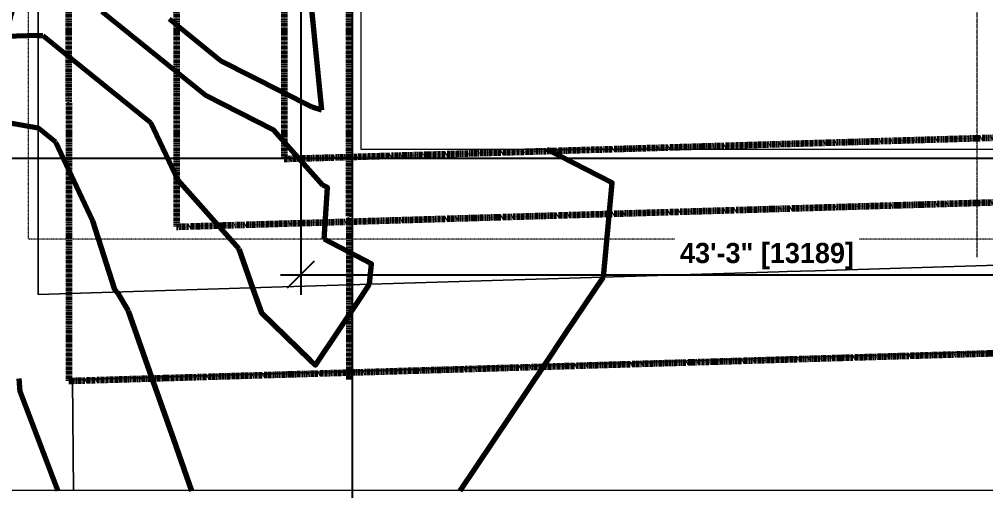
# Model space of a CAD drawing. Extents: x -4294 to -464, y 9706 to 12475.
# Drawn here: x -4015 to -3477, y 9706 to 9969 of the extents above; entities that cross this region are included whole.
import ezdxf

# ---------------------------------------------------------------- set-up
doc = ezdxf.new("R2010")
doc.units = 0
for name, pattern in [('Aligning Line 1_8_', [0.25, 0.125, -0.125]), ('Double Dash 3_8_', [1, 0.375, -0.125, 0.125, -0.125, 0.125, -0.125]), ('Grid Line 1_2_', [0.875, 0.5, -0.125, 0.125, -0.125])]:
    doc.linetypes.add(name, pattern=pattern)
for name, color, linetype, lineweight in [('0-1', 7, 'Continuous', 5), ('0-3', 147, 'Aligning Line 1_8_', 9), ('A-ANNO-DIMS', 211, 'Continuous', 9), ('C-PROP-LINE-1', 170, 'Double Dash 3_8_', 140), ('C-TOPO', 7, 'Continuous', 9), ('C-TOPO-MAJR-1', 130, 'Continuous', 70), ('G-ANNO-SYMB', 111, 'Aligning Line 1_8_', 9), ('G-ANNO-SYMB-1', 147, 'Aligning Line 1_8_', 9), ('S-GRID-1', 1, 'Grid Line 1_2_', 9)]:
    doc.layers.add(name, color=color, linetype=linetype, lineweight=lineweight)
doc.styles.add('Century Gothic_B', font='Gothicb.ttf', dxfattribs={"height": 11.25})
doc.dimstyles.new('OD__1__Tol__', dxfattribs={"dimscale": 12, "dimtxt": 11.746893, "dimasz": 1.25, "dimexe": 0.9375, "dimexo": 0.625, "dimgap": 0.15625, "dimtad": 1, "dimdec": 0, "dimzin": 3, "dimdsep": 46, "dimlunit": 4, "dimtxsty": 'Century Gothic_B', "dimblk1": 'OBLIQUE', "dimblk2": 'OBLIQUE', "dimsah": 1, "dimcen": 0.09, "dimdle": 0.9375, "dimazin": 0, "dimtfac": 1, "dimtdec": 4, "dimtix": 1, "dimtmove": 0, "dimatfit": 3, "dimfxl": 1, "dimtvp": 1, "dimtfill": 1, "dimfrac": 2, "dimtolj": 1, "dimtzin": 0, "dimarcsym": 2})

# ---------------------------------------------------------------- blocks, each defined once
blk = doc.blocks.new('CTR - 1st Phase - Unit Layouts_rvt-1-FLOOR PLAN - 2ND FLOOR')
at = {"layer": 'G-ANNO-SYMB-1'}
for p, q in [((-4009.53, 9846.28), (-4009.53, 12240.75)), ((-1813.52, 9846.28), (-4009.53, 9846.28))]:
    blk.add_line(p, q, dxfattribs=at)
blk = doc.blocks.new('CTR  - Topography_rvt-1-FLOOR PLAN - 2ND FLOOR')
at = {"layer": 'C-TOPO'}
for p, q in [((-4004.23, 10085.39), (-4004.23, 9967.28)), ((-4004.23, 9967.28), (-4004.23, 10085.39)), ((-3824.32, 9896.19), (-3824.32, 9979.69)), ((-4004.23, 9967.28), (-4004.23, 9956.95)), ((-4004.23, 9956.95), (-4004.23, 9967.28)), ((-4004.23, 9956.95), (-4004.23, 9898.28)), ((-4004.23, 9898.28), (-4004.23, 9956.95)), ((-4004.23, 9898.28), (-4004.23, 9820.7)), ((-4004.23, 9820.7), (-4004.23, 9898.28)), ((-3629.2, 9896.19), (-3824.32, 9896.19)), ((-3628.49, 9896.19), (-3629.2, 9896.19)), ((-3623.71, 9896.19), (-3628.49, 9896.19)), ((-3619.83, 9896.19), (-3623.71, 9896.19)), ((-3561.18, 9896.19), (-3619.83, 9896.19)), ((-2700.04, 9896.19), (-3561.18, 9896.19)), ((-3571.56, 9828.68), (-3329.12, 9836.08)), ((-3329.12, 9836.08), (-3571.56, 9828.68)), ((-3855.76, 9820), (-3591.76, 9828.06)), ((-3591.76, 9828.06), (-3855.76, 9820)), ((-3591.76, 9828.06), (-3587.12, 9828.2)), ((-3587.12, 9828.2), (-3591.76, 9828.06)), ((-3587.12, 9828.2), (-3579.76, 9828.43)), ((-3579.76, 9828.43), (-3587.12, 9828.2)), ((-3579.76, 9828.43), (-3571.56, 9828.68)), ((-3571.56, 9828.68), (-3579.76, 9828.43)), ((-4004.23, 9820.7), (-4004.23, 9815.47)), ((-4004.23, 9815.47), (-4004.23, 9820.7)), ((-3874.32, 9819.43), (-3855.76, 9820)), ((-3855.76, 9820), (-3874.32, 9819.43)), ((-4004.23, 9815.47), (-3945.1, 9817.27)), ((-3945.1, 9817.27), (-4004.23, 9815.47)), ((-3945.1, 9817.27), (-3874.32, 9819.43)), ((-3874.32, 9819.43), (-3945.1, 9817.27)), ((-2768.69, 9805.18), (-3518.6, 9782.27)), ((-3518.6, 9782.27), (-2768.69, 9805.18)), ((-3518.6, 9782.27), (-3561.63, 9780.96)), ((-3561.63, 9780.96), (-3518.6, 9782.27)), ((-3624.63, 9779.04), (-3849.28, 9772.18)), ((-3849.28, 9772.18), (-3624.63, 9779.04)), ((-3600.28, 9779.78), (-3624.63, 9779.04)), ((-3624.63, 9779.04), (-3600.28, 9779.78)), ((-3561.63, 9780.96), (-3600.28, 9779.78)), ((-3600.28, 9779.78), (-3561.63, 9780.96)), ((-3849.28, 9772.18), (-3893.08, 9770.84)), ((-3893.08, 9770.84), (-3849.28, 9772.18)), ((-3893.08, 9770.84), (-3985.12, 9768.03)), ((-3985.12, 9768.03), (-3893.08, 9770.84)), ((-3985.12, 9768.03), (-3984.43, 9706.15)), ((-3984.43, 9706.15), (-3985.12, 9768.03))]:
    blk.add_line(p, q, dxfattribs=at)
at = {"layer": 'C-TOPO-MAJR-1'}
for p, q in [((-3852.6, 9980.19), (-3846.41, 9918.01)), ((-3910.84, 9926.19), (-3968.49, 9972.78)), ((-3902.2, 9945.4), (-3931.03, 9968.69)), ((-4004.23, 9959.63), (-4001.62, 9959.69)), ((-3851.67, 9919.8), (-3902.2, 9945.4)), ((-3846.41, 9918.01), (-3851.67, 9919.8)), ((-3994.39, 9900.31), (-4004.23, 9908.27)), ((-3973.64, 9856.37), (-3994.39, 9900.31)), ((-3892.42, 9840.87), (-3884.73, 9819.12)), ((-3960.2, 9816.81), (-3954.05, 9806.25)), ((-3954.05, 9806.25), (-3941.03, 9769.37)), ((-3769.14, 9706.15), (-3722.27, 9776.05))]:
    blk.add_line(p, q, dxfattribs=at)
at = {"layer": 'C-TOPO-MAJR-1', "flags": 128}
for points in [[(-4004.23, 9959.63), (-4022.41, 9959.21), (-4017.06, 9979.03), (-4004.23, 10026.53)], [(-4001.62, 9959.69), (-3990.55, 9950.75), (-3941.57, 9911.16)], [(-4064.23, 9928.64), (-4023.13, 9911.62), (-4004.23, 9908.27)], [(-3845.63, 9876.27), (-3872.94, 9906.99), (-3910.84, 9926.19)], [(-3941.57, 9911.16), (-3926.45, 9879.14), (-3892.42, 9840.87)], [(-3689.4, 9825.08), (-3684.57, 9877.57), (-3720.68, 9896.19)], [(-3844.97, 9846.15), (-3842.98, 9875.04), (-3845.63, 9876.27)], [(-3960.2, 9816.81), (-3961.46, 9818.22), (-3973.64, 9856.37)], [(-3819.6, 9821.1), (-3818.55, 9832.52), (-3844.97, 9846.15)], [(-3722.27, 9776.05), (-3710.12, 9794.19), (-3689.4, 9825.08)], [(-3884.73, 9819.12), (-3879.81, 9805.19), (-3852.95, 9779.1), (-3849.81, 9776.04), (-3824.1, 9814.39), (-3819.6, 9821.1)], [(-3993.24, 9706.15), (-4014.25, 9761.23), (-4014.64, 9768.65)], [(-3941.03, 9769.37), (-3928.85, 9734.89), (-3918.7, 9706.15)]]:
    blk.add_lwpolyline(points, dxfattribs=at)
blk = doc.blocks.new('Family - ___-1878357-FLOOR PLAN - 2ND FLOOR')
at = {"layer": 'C-PROP-LINE-1'}
for p, q in [((-3989.61, 12268.69), (-3987.01, 9767.34)), ((-3929.52, 12184.69), (-3927.1, 9853.17)), ((-3869.45, 12124.69), (-3867.12, 9890.98)), ((-3867.12, 9890.98), (-720.76, 9985.17)), ((-3927.1, 9853.17), (-684.32, 9950.25)), ((-3987.01, 9767.34), (-599.29, 9868.76))]:
    blk.add_line(p, q, dxfattribs=at)
blk = doc.blocks.new('Family - ___-1878392-FLOOR PLAN - 2ND FLOOR')
at = {"layer": 'C-PROP-LINE-1'}
blk.add_line((-3833.41, 12088.69), (-3830.99, 9768.08), dxfattribs=at)
blk = doc.blocks.new('CTR - 1st Phase - Shell_rvt-1-FLOOR PLAN - 2ND FLOOR')
at = {"layer": 'G-ANNO-SYMB-1'}
for p, q in [((-583.04, 9706.24), (-4111.32, 9706.24)), ((-1910.96, 9706.24), (-4071.96, 9706.24))]:
    blk.add_line(p, q, dxfattribs=at)
at = {"layer": 'S-GRID-1'}
blk.add_line((-3481.32, 9836.18), (-3481.32, 12413.74), dxfattribs=at)
at = {"layer": '0-3'}
for name in ['Family - ___-1878357-FLOOR PLAN - 2ND FLOOR', 'Family - ___-1878392-FLOOR PLAN - 2ND FLOOR']:
    blk.add_blockref(name, (0, 0), dxfattribs=at)
blk = doc.blocks.new('_Oblique')
at = {"color": 0, "linetype": 'ByBlock', "lineweight": -2}
blk.add_line((-0.5, -0.5), (0.5, 0.5), dxfattribs=at)
blk = doc.blocks.new('DIMBLOCK53-FLOOR PLAN - 2ND FLOOR')
at = {"layer": 'A-ANNO-DIMS', "color": 0, "lineweight": -2}
for p, q in [((-3338.72, 9981.31), (-3338.72, 9815.16)), ((-3857.97, 9977.13), (-3857.97, 9815.16)), ((-3869.22, 9826.41), (-3327.47, 9826.41))]:
    blk.add_line(p, q, dxfattribs=at)
at = {"layer": 'Defpoints', "color": 0}
for p in [(-3338.72, 9988.81), (-3857.97, 9984.63), (-3338.72, 9826.41)]:
    blk.add_point(p, dxfattribs=at)
at = {"layer": 'A-ANNO-DIMS', "color": 0, "lineweight": -2, "xscale": 15, "yscale": 15, "zscale": 15, "rotation": 180}
blk.add_blockref('_Oblique', (-3857.97, 9826.41), dxfattribs=at)
at = {"layer": 'A-ANNO-DIMS', "color": 0, "lineweight": -2, "xscale": 15, "yscale": 15, "zscale": 15}
blk.add_blockref('_Oblique', (-3338.72, 9826.41), dxfattribs=at)
at = {"layer": 'A-ANNO-DIMS', "color": 0, "insert": (-3598.35, 9836.85), "char_height": 11.25, "attachment_point": 5, "style": 'Century Gothic_B', "bg_fill": 3, "box_fill_scale": 1.25, "bg_fill_color": 257, "bg_fill_transparency": 0}
blk.add_mtext('\\A1;43\'-3" [13189]', dxfattribs=at)

msp = doc.modelspace()

# ---------------------------------------------------------------- linework, layer by layer
at = {"layer": 'G-ANNO-SYMB'}
msp.add_line((-1875.4984, 9706.2403), (-4111.3223, 9706.2403), dxfattribs=at)

# ---------------------------------------------------------------- block references
at = {"layer": '0-1'}
for name in ['CTR - 1st Phase - Shell_rvt-1-FLOOR PLAN - 2ND FLOOR', 'CTR  - Topography_rvt-1-FLOOR PLAN - 2ND FLOOR', 'CTR - 1st Phase - Unit Layouts_rvt-1-FLOOR PLAN - 2ND FLOOR']:
    msp.add_blockref(name, (0, 0), dxfattribs=at)

# ---------------------------------------------------------------- next in the draw order: dimensions: what is measured, and where the dimension line sits
at = {"layer": 'A-ANNO-DIMS'}
dim = msp.add_linear_dim(base=(-3338.7237, 9826.4063), p1=(-3857.9737, 9984.6269), p2=(-3338.7237, 9988.8144), dimstyle='OD__1__Tol__', override={"dimpost": '<>', "dimfxl": 519.266885}, dxfattribs=at)
dim.commit()
dim.dimension.update_dxf_attribs({"geometry": 'DIMBLOCK53-FLOOR PLAN - 2ND FLOOR', "text_midpoint": (-3598.3487, 9836.8527)})

# ---------------------------------------------------------------- next in the draw order: linework, layer by layer
for p, direction in [((-3829.3237, 12243.0505), (0, -1)), ((-4049.6069, 9891.1894), (-1, 0))]:
    msp.add_xline(p, direction)

doc.saveas('drawing.dxf')
